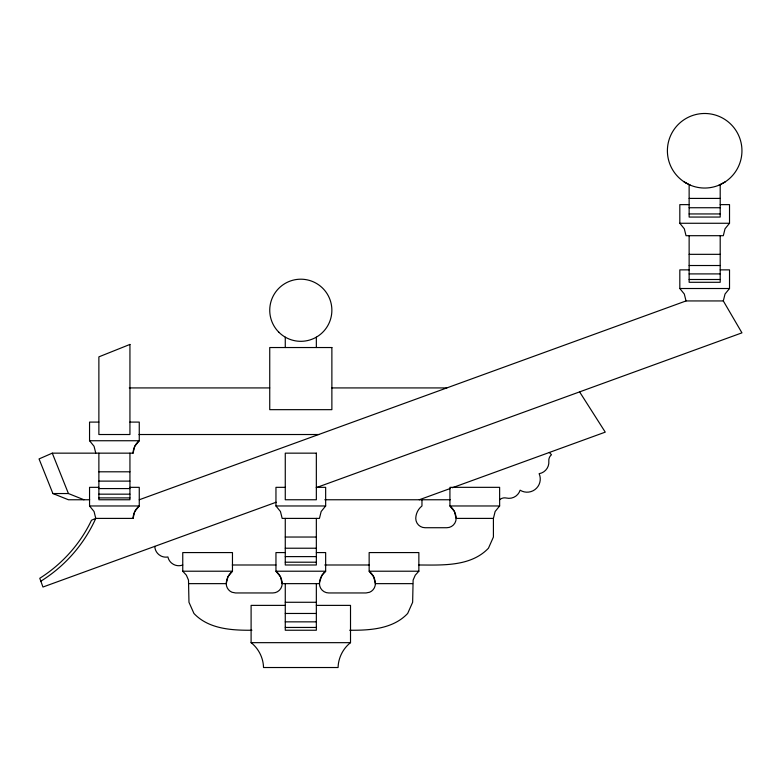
<?xml version="1.0" encoding="UTF-8"?>
<svg xmlns="http://www.w3.org/2000/svg" width="781" height="781" viewBox="0 0 781 781"><rect width="100%" height="100%" fill="white"/><g stroke="black" fill="none" stroke-linecap="round" stroke-linejoin="round"><path stroke-width="1.17" d="M89.659 499.762L68.425 499.762L52.893 493.543L39.05 458.925L52.278 453.156L133.053 453.156L134.762 446.254L139.262 440.738L139.262 422.091L129.939 422.091M276.132 502.242L42.955 587.029L39.772 578.272C61.982 564.263 80.258 543.986 91.494 520.234L95.77 518.399L133.053 518.399L134.762 511.496L139.262 505.971L139.262 487.334L129.939 487.334M349.712 630.238C369.882 630.423 392.97 629.056 407.672 613.466L412.641 602.278L413.12 580.088L415.248 575.177L418.86 571.214L418.86 552.577L369.149 552.577L369.149 571.214A16.313 16.313 0 0 1 375.368 583.641A9.323 9.323 0 0 1 369.608 592.252L366.045 592.955L328.762 592.955A9.323 9.323 0 0 1 319.449 583.641L282.166 583.641A9.323 9.323 0 0 1 272.842 592.955L235.569 592.955L231.996 592.252A9.323 9.323 0 0 1 226.246 583.641L227.964 576.729L232.465 571.214L232.465 552.577L182.754 552.577L182.754 571.214L186.366 575.177L188.494 580.088L188.973 602.278L193.942 613.466C208.644 629.056 231.732 630.423 251.902 630.238M493.416 518.399L495.134 511.496L499.635 505.971L499.635 487.334L449.924 487.334L449.924 505.971A16.313 16.313 0 0 1 456.143 518.399L493.416 518.399L493.416 537.035L488.447 548.223C470.621 566.85 442.31 565.034 418.616 564.995M316.344 487.617L741.95 332.852L723.313 300.939L725.032 294.027L729.522 288.511L729.522 269.865L720.199 269.865M316.344 487.334L325.657 487.334L325.657 505.971L321.167 511.496L319.449 518.399L282.166 518.399L280.447 511.496L275.957 505.971L275.957 487.334L285.27 487.334M720.199 204.632L729.522 204.632L729.522 223.268L725.032 228.784L723.313 235.696L686.03 235.696L684.312 228.784L679.821 223.268L679.821 204.632L689.135 204.632M316.344 605.382L350.513 605.382L350.513 642.665C342.976 648.601 338.31 657.924 338.085 667.521L263.529 667.521C263.304 657.924 258.638 648.601 251.101 642.665L251.101 605.382L285.27 605.382M718.94 185.204L725.383 181.758M139.262 499.762L686.03 300.939L723.313 300.939M419.299 499.762L450.1 488.555M452.384 487.735L605.255 432.137L579.6 391.886M689.135 198.413L720.199 198.413M689.135 207.736L720.199 207.736M689.135 213.945L720.199 213.945M679.821 223.268L729.522 223.268M689.135 254.333L720.199 254.333M689.135 265.52L720.199 265.52M689.135 269.865L679.821 269.865L679.821 288.511L684.312 294.027L686.03 300.939M689.135 273.906L720.199 273.906M689.135 279.5L720.199 279.5M679.821 288.511L729.522 288.511M129.256 387.923L269.738 387.923M331.876 387.923L446.82 387.923M98.875 422.091L89.551 422.091L89.551 440.738L94.052 446.254L95.77 453.156M138.979 434.519L318.668 434.519M89.551 440.738L139.262 440.738A16.313 16.313 0 0 0 133.053 453.156M98.875 471.802L129.939 471.802M98.875 481.116L129.939 481.116M98.875 487.334L89.551 487.334L89.551 505.971L94.052 511.496L95.77 518.399A143.138 143.138 0 0 1 40.837 581.191M98.875 488.574L129.939 488.574M52.893 493.543L68.425 493.543L83.967 499.762M98.875 494.168L129.939 494.168M98.875 497.897L129.939 497.897M324.818 499.762L450.198 499.762M89.551 505.971L139.262 505.971A16.313 16.313 0 0 0 133.053 518.399M275.957 505.971L325.657 505.971M499.635 505.971L449.924 505.971L454.425 511.496L456.143 518.399A9.323 9.323 0 0 1 446.82 527.722L425.069 527.722A9.323 9.323 0 0 1 415.756 518.399A16.313 16.313 0 0 1 421.965 505.971L421.965 499.762M285.27 537.035L316.344 537.035M285.27 548.223L316.344 548.223M285.27 552.577L275.957 552.577L275.957 571.214A16.313 16.313 0 0 1 282.166 583.641L280.447 576.729L275.957 571.214L325.657 571.214L325.657 552.577L316.344 552.577M285.27 556.609L316.344 556.609M285.27 562.203L316.344 562.203M232.269 564.995L275.957 564.995M324.769 564.995L369.345 564.995M182.754 571.214L232.465 571.214A16.313 16.313 0 0 0 226.246 583.641L188.973 583.641M418.86 571.214L369.149 571.214L373.65 576.729L375.368 583.641L412.641 583.641M285.27 602.278L316.344 602.278M285.27 613.466L316.344 613.466M285.27 621.852L316.344 621.852M285.27 627.446L316.344 627.446M251.101 642.665L350.513 642.665M683.961 181.758L690.404 185.204M549.336 452.472L551.484 454.727A7.498 7.498 0 0 0 548.828 461.141A11.647 11.647 0 0 1 539.134 473.676A13.17 13.17 0 0 1 520.126 490.195A11.647 11.647 0 0 1 506.361 498.034A7.498 7.498 0 0 0 499.635 499.762M52.278 453.156L68.425 493.543M720.199 184.521L720.199 217.059L689.135 217.059L689.135 184.521M720.199 235.696L720.199 282.292L689.135 282.292L689.135 235.696M316.344 337.158L316.344 347.535M316.344 518.399L316.344 564.995L285.27 564.995L285.27 518.399M316.344 583.641L316.344 630.238L285.27 630.238L285.27 583.641M285.27 337.158L285.27 347.535M129.939 453.156L129.939 499.762L98.875 499.762L98.875 453.156M182.754 564.995A11.139 11.139 0 0 1 173.489 564.39L171.527 563.033A11.139 11.139 0 0 1 167.915 556.97A11.139 11.139 0 0 1 160.925 555.965L158.924 554.676A11.139 11.139 0 0 1 154.794 546.358M319.585 581.855L319.449 583.641A16.313 16.313 0 0 1 325.657 571.214L322.055 575.177L319.585 581.855M129.939 344.431L98.875 356.858L98.875 434.519L129.939 434.519L129.939 344.431M331.876 347.535L269.738 347.535L269.738 409.664L331.876 409.664L331.876 347.535M316.344 453.156L285.27 453.156L285.27 499.762L316.344 499.762L316.344 453.156M686.03 183.047A37.283 37.283 0 0 0 741.95 150.762A37.283 37.283 0 0 0 686.03 118.478A37.283 37.283 0 0 0 686.03 183.047M278.837 332.218A31.064 31.064 0 0 0 330.812 318.297A31.064 31.064 0 0 0 292.768 280.252A31.064 31.064 0 0 0 278.837 332.218"/></g></svg>
